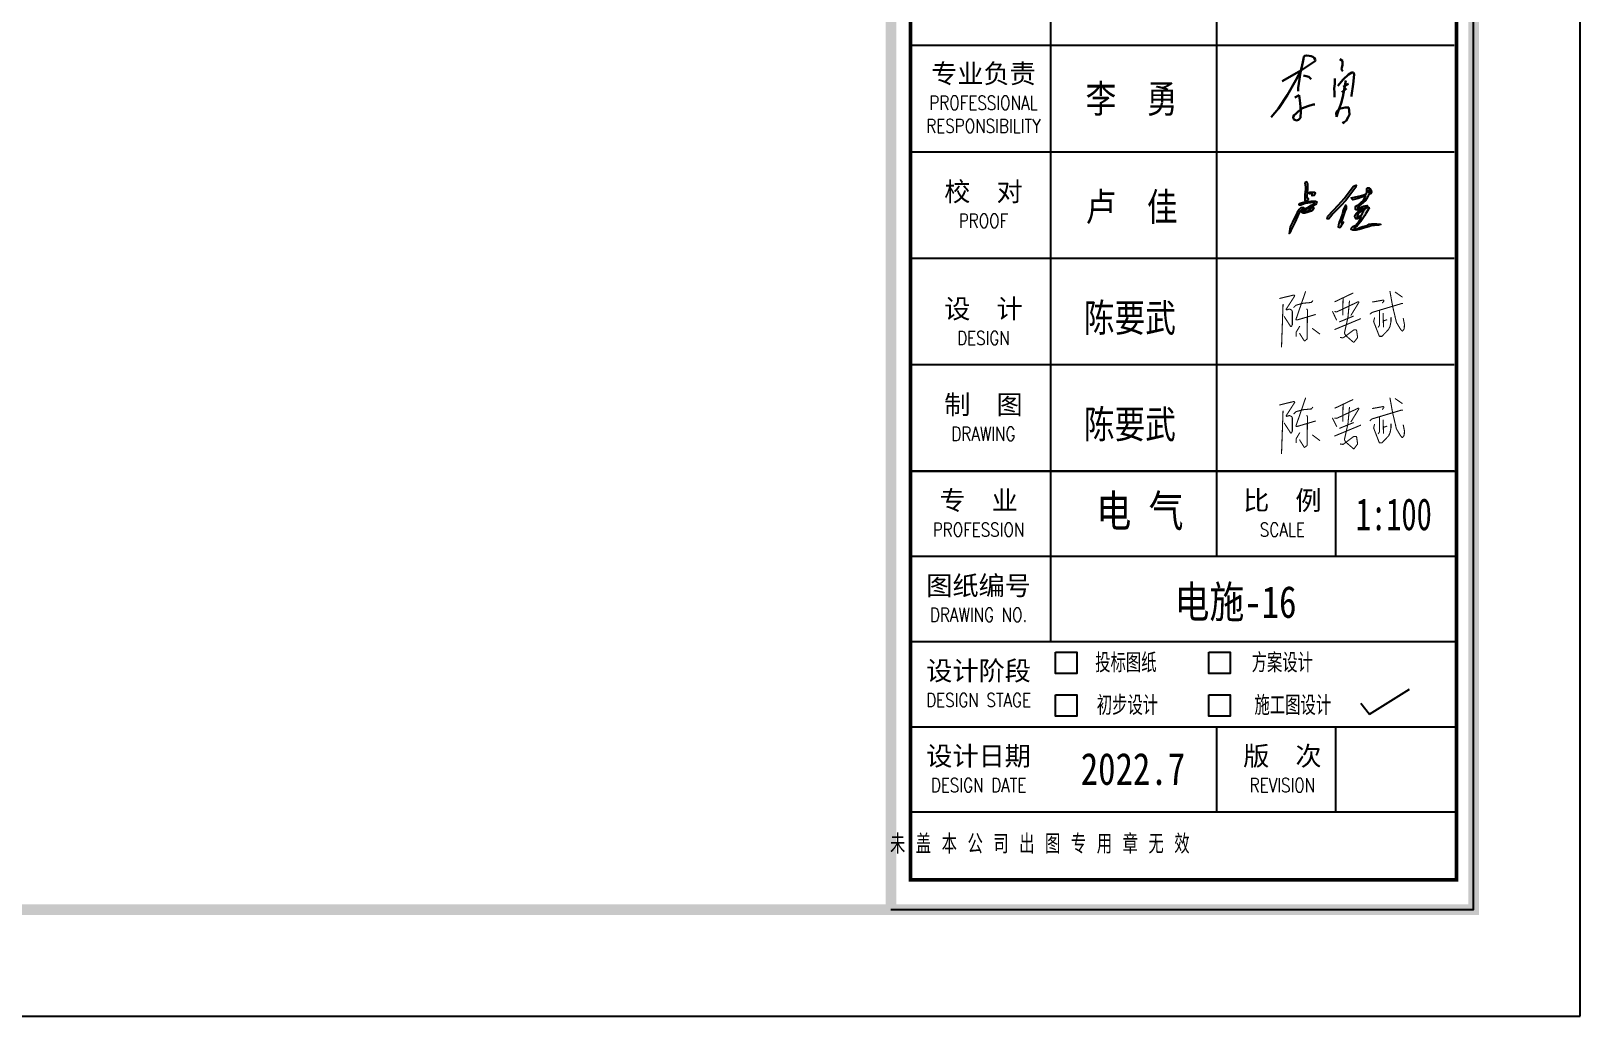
# Model space of a CAD drawing. Extents: x 815029915 to 815825525, y 579155098 to 579748855.
# Drawn here: x 815684792 to 815699339, y 579529537 to 579538788 of the extents above; entities that cross this region are included whole.
import ezdxf
from ezdxf.enums import TextEntityAlignment as Align

# ---------------------------------------------------------------- set-up
doc = ezdxf.new("R2010")
doc.units = 0
doc.header["$LTSCALE"] = 100
doc.header["$MEASUREMENT"] = 0
for name, color, linetype in [('PUB_TITLE', 4, 'Continuous'), ('TK', 7, 'Continuous'), ('TK-TEXT', 4, 'Continuous'), ('ZG-图号', 2, 'Continuous'), ('ZG-图框层', 4, 'Continuous'), ('zm', 1, 'Continuous')]:
    doc.layers.add(name, color=color, linetype=linetype)
doc.layers.add('平面看线', color=175, linetype='Continuous', lineweight=9)
doc.styles.add('-宋体', font='', dxfattribs={"width": 0.8})
doc.styles.add('CCIAD-图框(可变字)', font='', dxfattribs={"width": 0.7})
doc.styles.add('CCIAD-图框(标题项)', font='')
doc.styles.add('基本字体', font='simplex.shx', dxfattribs={"height": 180, "bigfont": 'hztxt.shx'})
doc.styles.get('-宋体').set_extended_font_data('SimSun')
doc.styles.get('CCIAD-图框(可变字)').set_extended_font_data('SimHei')
doc.styles.get('CCIAD-图框(标题项)').set_extended_font_data('SimHei')

# ---------------------------------------------------------------- blocks, each defined once
blk = doc.blocks.new('CCIAD-TK-A0-图签')
at = {"layer": 'TK'}
for p, q in [((1139.27, 121.63), (1139.27, 51.63)), ((1154.86, 121.63), (1154.86, 51.63)), ((1126.12, 91.63), (1177.19, 91.63)), ((1126.12, 91.63), (1177.19, 91.63)), ((1126.12, 81.63), (1177.19, 81.63)), ((1126.12, 81.63), (1177.19, 81.63)), ((1126.12, 71.63), (1177.19, 71.63)), ((1126.12, 71.63), (1177.19, 71.63)), ((1126.12, 61.63), (1177.19, 61.63)), ((1126.12, 61.63), (1177.19, 61.63)), ((1177.19, 51.63), (1126.12, 51.63)), ((1126.12, 51.63), (1177.19, 51.63)), ((1126.12, 51.63), (1177.19, 51.63)), ((1126.32, 51.63), (1177.39, 51.63)), ((1128.32, 51.63), (1177.39, 51.63)), ((1139.27, 51.63), (1139.27, 35.63)), ((1154.86, 51.63), (1154.86, 43.63)), ((1166.05, 51.63), (1166.05, 43.63)), ((1126.32, 43.63), (1177.39, 43.63)), ((1128.32, 43.63), (1177.39, 43.63)), ((1126.32, 35.63), (1177.39, 35.63)), ((1128.32, 35.63), (1177.39, 35.63)), ((1128.32, 35.63), (1177.39, 35.63)), ((1128.32, 35.63), (1177.39, 35.63)), ((1128.32, 35.63), (1177.39, 35.63)), ((1126.32, 27.63), (1177.39, 27.63)), ((1128.32, 27.63), (1177.39, 27.63)), ((1154.86, 27.63), (1154.86, 19.63)), ((1166.05, 27.63), (1166.05, 19.63)), ((1126.32, 19.63), (1177.39, 19.63)), ((1128.32, 19.63), (1168.32, 19.63))]:
    blk.add_line(p, q, dxfattribs=at)
at = {"layer": 'TK', "const_width": 1}
blk.add_lwpolyline([(1124.29, 10.46), (1124.29, 831)], dxfattribs=at)
at = {"layer": 'TK'}
blk.add_lwpolyline([(1124.29, 10.46), (1179, 10.46), (1179, 831)], dxfattribs=at)
at = {"layer": 'TK', "const_width": 0.347}
blk.add_lwpolyline([(1126.12, 185.4), (1177.39, 185.4), (1177.39, 13.25), (1126.12, 13.25)], close=True, dxfattribs=at)
at = {"layer": 'TK'}
for points in [[(1139.74, 34.63), (1141.74, 34.63), (1141.74, 32.63), (1139.74, 32.63)], [(1154.15, 34.63), (1156.15, 34.63), (1156.15, 32.63), (1154.15, 32.63)], [(1139.74, 30.63), (1141.74, 30.63), (1141.74, 28.63), (1139.74, 28.63)], [(1154.15, 30.63), (1156.15, 30.63), (1156.15, 28.63), (1154.15, 28.63)]]:
    blk.add_lwpolyline(points, close=True, dxfattribs=at)
at = {"layer": 'TK', "style": '基本字体', "width": 0.8}
for s, p in [('投标图纸', (1146.35, 33.63)), ('方案设计  ', (1162.03, 33.63)), ('初步设计', (1146.5, 29.63)), ('施工图设计', (1162.03, 29.63))]:
    blk.add_text(s, height=1.8, dxfattribs=at).set_placement(p, align=Align.MIDDLE_CENTER)
blk.add_text('未 盖 本 公 司 出 图 专 用 章 无 效', height=1.8, dxfattribs=at).set_placement((1152.34, 16.61), align=Align.MIDDLE_RIGHT)
at = {"layer": 'TK', "char_height": 1.8, "attachment_point": 5, "style": '基本字体'}
for s, insert, width in [('{\\fSimHei|b0|i0|c134|p49;专业负责\\H1.615x;\\W0.8;\\P\\Fsimplex,hztxt|c134;\\H0.4472x;PROFESSIONAL RESPONSIBILITY}', (1132.98, 86.63), 11.6), ('{\\fSimHei|b0|i0|c134|p49;校  对\\H1.167x;\\P\\Fsimplex,hztxt|c134;\\H0.6189x;\\W0.8;PROOF }', (1132.98, 76.63), 11.6), ('{\\fSimHei|b0|i0|c134|p49;设  计\\H1.167x;\\P\\Fsimplex,hztxt|c134;\\H0.6189x;\\W0.8;DESIGN }', (1132.98, 65.63), 11.6), ('{\\fSimHei|b0|i0|c134|p49;制  图\\H1.167x;\\P\\Fsimplex,hztxt|c134;\\H0.6189x;\\W0.8;DRAWING\\H1.3846x; }', (1132.98, 56.63), 11.6), ('{\\fSimHei|b0|i0|c134|p49;专  业\\P\\Fsimplex,hztxt|c134;\\H0.7222x;\\W0.8;PROFESSION\\H1.3847x;  }', (1132.52, 47.63), 11.6), ('{\\fSimHei|b0|i0|c134|p49;比  例\\P\\Fsimplex,hztxt|c134;\\H0.7222x;\\W0.8;SCALE }', (1161.05, 47.63), 10), ('{\\fSimHei|b0|i0|c134|p49;图纸编号 \\W0.8;\\P\\Fsimplex,hztxt|c134;\\H0.7222x;DRAWING NO.\\H1.3847x; }', (1132.52, 39.63), 11.6), ('{\\fSimHei|b0|i0|c134|p49;设计阶段\\W0.8;\\P\\Fsimplex,hztxt|c134;\\H0.7222x;DESIGN STAGE}', (1132.52, 31.63), 11.6), ('{\\fSimHei|b0|i0|c134|p49;设计日期\\fKaiTi_GB2312|b0|i0|c134|p49;\\H1.167x;\\W0.8;\\P\\Fsimplex,hztxt|c134;\\H0.619x;DESIGN DATE }', (1132.52, 23.63), 11.6), ('{\\fSimHei|b0|i0|c134|p49;版  次\\Fsimplex,hztxt|c134;\\H0.7222x;\\W0.8;REVISION}', (1161.05, 23.63), 10)]:
    blk.add_mtext(s, dxfattribs=dict(at, insert=insert, width=width))
blk = doc.blocks.new('李勇')
at = {"color": 7, "lineweight": 30}
for p, q in [((8843, 21821), (8825, 21818)), ((8865, 21819), (8843, 21821)), ((8612, 21581), (8793, 21684)), ((8741, 21589), (8791, 21683)), ((8807, 21758), (8786, 21661)), ((8793, 21684), (8925, 21772)), ((8813, 21791), (8807, 21758)), ((8816, 21811), (8813, 21791)), ((8825, 21818), (8816, 21811)), ((8885, 21817), (8865, 21819)), ((8900, 21808), (8885, 21817)), ((8913, 21799), (8900, 21808)), ((8923, 21784), (8913, 21799)), ((8925, 21772), (8923, 21784)), ((9153, 21787), (9178, 21772)), ((9173, 21710), (9169, 21690)), ((9169, 21690), (9183, 21676)), ((9180, 21730), (9173, 21710)), ((9178, 21772), (9178, 21758)), ((9178, 21758), (9180, 21730)), ((8664, 21451), (8741, 21589)), ((8775, 21599), (8763, 21517)), ((8786, 21661), (8775, 21599)), ((8813, 21633), (8863, 21620)), ((8863, 21620), (8886, 21601)), ((9106, 21557), (9100, 21511)), ((9109, 21606), (9106, 21557)), ((9136, 21536), (9186, 21596)), ((9210, 21586), (9183, 21433)), ((9186, 21596), (9237, 21643)), ((9186, 21529), (9235, 21556)), ((9237, 21643), (9268, 21661)), ((9281, 21553), (9265, 21446)), ((9268, 21661), (9282, 21661)), ((9288, 21642), (9281, 21553)), ((9282, 21661), (9288, 21642)), ((8579, 21323), (8664, 21451)), ((8731, 21428), (8773, 21448)), ((8763, 21517), (8763, 21493)), ((8763, 21493), (8763, 21487)), ((8773, 21448), (8781, 21373)), ((9100, 21511), (9103, 21474)), ((9103, 21474), (9104, 21438)), ((9104, 21438), (9104, 21430)), ((9183, 21433), (9167, 21375)), ((9173, 21478), (9218, 21511)), ((9265, 21446), (9264, 21436)), ((8510, 21243), (8579, 21323)), ((8716, 21247), (8725, 21261)), ((8718, 21225), (8716, 21247)), ((8725, 21261), (8743, 21278)), ((8743, 21278), (8763, 21295)), ((8763, 21295), (8803, 21326)), ((8781, 21373), (8789, 21299)), ((8789, 21299), (8786, 21235)), ((8803, 21326), (8854, 21346)), ((8854, 21346), (8905, 21363)), ((8905, 21363), (8921, 21363)), ((9121, 21286), (9147, 21320)), ((9124, 21245), (9121, 21286)), ((9135, 21288), (9124, 21245)), ((9167, 21375), (9135, 21288)), ((9147, 21320), (9206, 21334)), ((9206, 21334), (9239, 21332)), ((9234, 21242), (9214, 21207)), ((9244, 21267), (9234, 21242)), ((9239, 21332), (9244, 21267)), ((8731, 21217), (8718, 21225)), ((8746, 21211), (8731, 21217)), ((8765, 21219), (8746, 21211)), ((8786, 21235), (8765, 21219)), ((9196, 21195), (9181, 21186)), ((9214, 21207), (9196, 21195))]:
    blk.add_line(p, q, dxfattribs=at)
blk = doc.blocks.new('gadad23a')
at = {"layer": '平面看线', "const_width": 100}
for points in [[(131775, 116553), (130868, 113925, 0.557185), (130922, 113859), (131024, 113872), (132727, 114378)], [(139687, 116566), (139940, 115144), (140298, 113636, 0.0775412), (140304, 113622), (140692, 112978), (140816, 112838, 0.4800019), (140894, 112842), (141024, 113023, 0.1478168), (141034, 113050), (141049, 113447, 0.0599099), (141048, 113459), (140933, 114030)], [(129300, 115871), (130634, 116195, -0.1501237), (130663, 116193), (130711, 116175, -0.4769308), (130735, 116101), (129958, 114882, 0.703116), (130016, 114807), (130242, 114881, -0.1919007), (130279, 114878), (130443, 114800, -0.1668975), (130467, 114777), (130516, 114678, -0.1165205), (130522, 114655), (130522, 113410, -0.1346773), (130515, 113384), (130441, 113260, -0.556571), (130356, 113258), (129742, 114206)], [(130637, 115013), (130859, 115235, -0.129081), (130881, 115248), (131523, 115427), (132286, 115499, 0.1942363), (132319, 115516), (132460, 115681)], [(131867, 114919), (131936, 114795, -0.1312243), (131942, 114770), (131913, 112094, -0.229929), (131893, 112055), (131700, 111906, -0.4442535), (131627, 111919), (131191, 112623)], [(134479, 114648), (134686, 114623, 0.1412884), (134714, 114627), (136699, 115567, -0.745112), (136763, 115496), (136015, 114271)], [(137796, 114387), (137992, 114555, -0.1045325), (138010, 114565), (140768, 115393, -0.0730404), (140783, 115395), (140909, 115395)], [(138021, 115539), (139052, 115724, -0.4671351), (139111, 115675), (139111, 115641, -0.1600729), (139101, 115611), (138969, 115432)], [(135747, 114110), (135417, 112637, 0.1771644), (135421, 112603), (135517, 112420, 0.0932578), (135528, 112406), (136253, 111773, 0.4326837), (136325, 111780), (136642, 112193, 0.2022758), (136652, 112231), (136559, 112877, 0.3728163), (136509, 112920), (136309, 112920, 0.1620353), (136279, 112910), (135311, 112185, -0.1990793), (135274, 112176), (134997, 112216)], [(138254, 114091), (138160, 113731, 0.1568592), (138162, 113700), (138682, 112354, 0.3099536), (138729, 112322), (138920, 112322, 0.2045327), (138956, 112337), (139554, 112962, 0.0790878), (139563, 112975), (139695, 113250, 0.0646602), (139699, 113262), (139787, 113719, 0.0485105), (139788, 113729), (139786, 114121)], [(138698, 114771), (138706, 113365, -0.1495875), (138697, 113337), (138577, 113157)], [(131225, 113282), (130897, 112730, 0.1348415), (130890, 112705), (130890, 112304)]]:
    blk.add_lwpolyline(points, format="xyb", dxfattribs=at)
for points in [[(134496, 115562), (136247, 116397)], [(140164, 116488), (140870, 115997)], [(129652, 115349), (129508, 111282)], [(135290, 115941), (135254, 114307)], [(135890, 115676), (135747, 114110)], [(134283, 114674), (134692, 113831)], [(134480, 112953), (136969, 113988)], [(134932, 113672), (136284, 114227)], [(139055, 114503), (139079, 113173)], [(139069, 113773), (139433, 113888)], [(132390, 113071), (133122, 112524)]]:
    blk.add_lwpolyline(points, dxfattribs=at)
blk = doc.blocks.new('ll')
at = {"layer": 'ZG-图框层'}
blk.add_lwpolyline([(815136770, 579524220), (815255670, 579524220), (815255670, 579608320), (815136770, 579608320)], close=True, dxfattribs=at)

msp = doc.modelspace()

# ---------------------------------------------------------------- hatches: boundary and pattern name
h = msp.add_hatch(color=256)
h.paths.add_polyline_path([(815696850.2, 579537266.8), (815696842.4, 579537275.2), (815696803, 579537278.4), (815696797.5, 579537267.1), (815696798.8, 579537257.7), (815696808.1, 579537259), (815696826.3, 579537261.3), (815696824.3, 579537248.3), (815696824.3, 579537240.3), (815696841.5, 579537242.5), (815696847, 579537253.8)])
h.paths.add_polyline_path([(815696790.2, 579537211.5), (815696775.4, 579537218.1), (815696775.4, 579537237), (815696783.6, 579537304.6), (815696783.6, 579537351.5), (815696772.1, 579537372.9), (815696754.8, 579537363), (815696761.4, 579537322.7), (815696761.4, 579537302.1), (815696755.6, 579537250.2), (815696755.6, 579537232.1), (815696755.6, 579537211.5), (815696755.6, 579537195.1), (815696781.2, 579537200)])
h.paths.add_polyline_path([(815696867.3, 579537182.7), (815696854.4, 579537190.5), (815696839.8, 579537190.5), (815696810.8, 579537190.5), (815696768.8, 579537185.3), (815696732.5, 579537177.5), (815696706.1, 579537167.7), (815696699.8, 579537158.9), (815696707.6, 579537151.1), (815696717.5, 579537151.1), (815696732.5, 579537157.9), (815696756.4, 579537168.2), (815696783.8, 579537170.8), (815696833.1, 579537177), (815696845, 579537173.4), (815696835.2, 579537162), (815696817, 579537153.2), (815696781.8, 579537130.4), (815696756.9, 579537122.1), (815696731.5, 579537106), (815696718.5, 579537093.1), (815696725.3, 579537084.3), (815696739.8, 579537078.1), (815696754.8, 579537078.1), (815696777.8, 579537082.7), (815696795.3, 579537089.5), (815696813.9, 579537096.7), (815696827.4, 579537106.6), (815696836.2, 579537119.5), (815696838.3, 579537127.8), (815696830.3, 579537139), (815696823.8, 579537133), (815696815.1, 579537125), (815696810.8, 579537119.5), (815696801.5, 579537107.6), (815696784.4, 579537099.3), (815696767.3, 579537095.7), (815696747, 579537095.7), (815696740.3, 579537095.7), (815696744.4, 579537101.4), (815696767.3, 579537110.7), (815696786.4, 579537121.6), (815696802.5, 579537131.4), (815696824.5, 579537140.5), (815696837.8, 579537148), (815696858.1, 579537159.6), (815696863.2, 579537172.4)])
h.paths.add_polyline_path([(815696746.7, 579537121), (815696746.7, 579537127.9), (815696740.8, 579537126.7), (815696718, 579537127.2), (815696700.3, 579537111.7), (815696683.2, 579537083.7), (815696637.8, 579536991.4), (815696617.2, 579536949.5), (815696609.6, 579536906.1), (815696606.2, 579536886.7), (815696617.9, 579536892), (815696627.8, 579536913.5), (815696642.5, 579536945.2), (815696665.9, 579536995.9), (815696698.6, 579537066.7), (815696713.5, 579537097.6), (815696724.3, 579537108.4)])
h.paths.add_polyline_path([(815697138.1, 579537195.3), (815697234.9, 579537322.1), (815697236.6, 579537338.8), (815697213.2, 579537329.6), (815697180.6, 579537289.6), (815697124.7, 579537215.3), (815697071.3, 579537154.4), (815696969.4, 579537048.5), (815696962.8, 579537024.5), (815696979.5, 579537024.5), (815696994.5, 579537042.7), (815697017.9, 579537071), (815697093.8, 579537146.1)])
h.paths.add_polyline_path([(815697145.2, 579537119.7), (815697145.2, 579537141.2), (815697138, 579537153.2), (815697130.2, 579537138), (815697115, 579537107.1), (815697108.7, 579537073.1), (815697093, 579537030.6), (815697078.6, 579536991.9), (815697072, 579536968.3), (815697066.3, 579536948), (815697086.1, 579536942.1), (815697097.1, 579536952.6), (815697106.1, 579536972.5), (815697117.1, 579536991.4), (815697099.8, 579536982.5), (815697097.7, 579536993.5), (815697111.3, 579537027), (815697134.9, 579537091.4)])
h.paths.add_polyline_path([(815697381.1, 579537275.3), (815697379, 579537292.2), (815697370.5, 579537303.2), (815697354.7, 579537313.7), (815697343.7, 579537313.7), (815697336.3, 579537308.5), (815697336.3, 579537290), (815697336.3, 579537270.6), (815697329.5, 579537259), (815697308.7, 579537247.9), (815697276.3, 579537240.1), (815697233.6, 579537229.7), (815697204.2, 579537224.7), (815697188.7, 579537222), (815697199.3, 579537209.3), (815697204.5, 579537203), (815697256.9, 579537216.2), (815697324, 579537240), (815697324, 579537233.1), (815697305, 579537197.7), (815697253.7, 579537153.3), (815697245.8, 579537148), (815697230.4, 579537140.1), (815697230.4, 579537132.2), (815697230.4, 579537111.9), (815697236.8, 579537107.2), (815697259, 579537109.3), (815697278, 579537116.7), (815697302.9, 579537122.5), (815697288.6, 579537112.4), (815697273.8, 579537106.6), (815697256.3, 579537093.4), (815697238.9, 579537077.1), (815697226.7, 579537060.1), (815697223.5, 579537046.8), (815697228.3, 579537034.8), (815697232.5, 579537024.2), (815697250.5, 579537024.2), (815697263.2, 579537029), (815697282.2, 579537040.1), (815697273.8, 579537020), (815697263.7, 579537001.1), (815697246.3, 579536979.9), (815697234.1, 579536965.1), (815697206.1, 579536950.8), (815697192.9, 579536940.8), (815697190.3, 579536922.8), (815697204, 579536915.9), (815697237.3, 579536915.9), (815697264.3, 579536922.8), (815697286, 579536931.4), (815697313.4, 579536938.1), (815697340, 579536944.6), (815697363.1, 579536952.4), (815697378.4, 579536957.5), (815697410.2, 579536960.8), (815697435.5, 579536963.5), (815697447.7, 579536963.5), (815697469.4, 579536969.8), (815697465.7, 579536972.5), (815697429.2, 579536977.7), (815697384.8, 579536977.7), (815697357.8, 579536972.5), (815697346.7, 579536965.1), (815697326.1, 579536957.1), (815697300.2, 579536953.4), (815697269.6, 579536941.8), (815697243.1, 579536930.7), (815697216.9, 579536927.6), (815697216.9, 579536936.7), (815697231, 579536946.6), (815697247.4, 579536958.1), (815697260, 579536973), (815697281.2, 579536997.8), (815697300.2, 579537028.2), (815697317.3, 579537055.5), (815697328, 579537072.6), (815697349.5, 579537106.9), (815697355.8, 579537118.4), (815697359.5, 579537127.4), (815697348.9, 579537133.7), (815697332.1, 579537126.8), (815697312.8, 579537108.2), (815697301.8, 579537088.7), (815697291.6, 579537070.6), (815697284.7, 579537058.5), (815697263.1, 579537044.3), (815697246.8, 579537040.1), (815697246.8, 579537048.5), (815697252.1, 579537065.3), (815697269.4, 579537082.7), (815697285.2, 579537098.4), (815697300.5, 579537109), (815697309.2, 579537120.6), (815697326.3, 579537132.3), (815697339.4, 579537141.2), (815697339.4, 579537150.6), (815697322.1, 579537147.5), (815697304.2, 579537144.3), (815697283.4, 579537133.3), (815697265.8, 579537128.6), (815697252.1, 579537124.9), (815697252.1, 579537128), (815697264.3, 579537146), (815697284.1, 579537162), (815697302.1, 579537176.4), (815697324.7, 579537194.6), (815697333.5, 579537211.2), (815697345.8, 579537234.3), (815697354.7, 579537251.1), (815697372.6, 579537258.5)])
h.paths.add_polyline_path([(815697354.2, 579537271.2), (815697348.9, 579537276.2), (815697353.9, 579537295.4), (815697361.8, 579537293), (815697366.4, 579537286.4)], flags=16)

# ---------------------------------------------------------------- linework, layer by layer
for points in [[(815696754.8, 579537363), (815696761.4, 579537322.7), (815696761.4, 579537302.1), (815696755.6, 579537250.2), (815696755.6, 579537232.1), (815696755.6, 579537211.5), (815696755.6, 579537195.1), (815696781.2, 579537200), (815696790.2, 579537211.5), (815696775.4, 579537218.1), (815696775.4, 579537237), (815696783.6, 579537304.6), (815696783.6, 579537351.5), (815696772.1, 579537372.9)], [(815696803, 579537278.4), (815696842.4, 579537275.2), (815696850.2, 579537266.8), (815696847, 579537253.8), (815696841.5, 579537242.5), (815696824.3, 579537240.3), (815696824.3, 579537248.3), (815696826.3, 579537261.3), (815696808.1, 579537259), (815696798.8, 579537257.7), (815696797.5, 579537267.1)], [(815697234.9, 579537322.1), (815697138.1, 579537195.3), (815697093.8, 579537146.1), (815697017.9, 579537071), (815696994.5, 579537042.7), (815696979.5, 579537024.5), (815696962.8, 579537024.5), (815696969.4, 579537048.5), (815697071.3, 579537154.4), (815697124.7, 579537215.3), (815697180.6, 579537289.6), (815697213.2, 579537329.6), (815697236.6, 579537338.8)], [(815697204.2, 579537224.7), (815697233.6, 579537229.7), (815697276.3, 579537240.1), (815697308.7, 579537247.9), (815697329.5, 579537259), (815697336.3, 579537270.6), (815697336.3, 579537290), (815697336.3, 579537308.5), (815697343.7, 579537313.7), (815697354.7, 579537313.7), (815697370.5, 579537303.2), (815697379, 579537292.2), (815697381.1, 579537275.3), (815697372.6, 579537258.5), (815697354.7, 579537251.1), (815697345.8, 579537234.3), (815697333.5, 579537211.2), (815697324.7, 579537194.6), (815697302.1, 579537176.4), (815697284.1, 579537162), (815697264.3, 579537146), (815697252.1, 579537128), (815697252.1, 579537124.9), (815697265.8, 579537128.6), (815697283.4, 579537133.3), (815697304.2, 579537144.3), (815697322.1, 579537147.5), (815697339.4, 579537150.6), (815697339.4, 579537141.2), (815697326.3, 579537132.3), (815697309.2, 579537120.6), (815697300.5, 579537109), (815697285.2, 579537098.4), (815697269.4, 579537082.7), (815697252.1, 579537065.3), (815697246.8, 579537048.5), (815697246.8, 579537040.1), (815697263.1, 579537044.3), (815697284.7, 579537058.5), (815697291.6, 579537070.6), (815697301.8, 579537088.7), (815697312.8, 579537108.2), (815697332.1, 579537126.8), (815697348.9, 579537133.7), (815697359.5, 579537127.4), (815697355.8, 579537118.4), (815697349.5, 579537106.9), (815697328, 579537072.6), (815697317.3, 579537055.5), (815697300.2, 579537028.2), (815697281.2, 579536997.8), (815697260, 579536973), (815697247.4, 579536958.1), (815697231, 579536946.6), (815697216.9, 579536936.7), (815697216.9, 579536927.6), (815697243.1, 579536930.7), (815697269.6, 579536941.8), (815697300.2, 579536953.4), (815697326.1, 579536957.1), (815697346.7, 579536965.1), (815697357.8, 579536972.5), (815697384.8, 579536977.7), (815697429.2, 579536977.7), (815697465.7, 579536972.5), (815697469.4, 579536969.8), (815697447.7, 579536963.5), (815697435.5, 579536963.5), (815697410.2, 579536960.8), (815697378.4, 579536957.5), (815697363.1, 579536952.4), (815697340, 579536944.6), (815697313.4, 579536938.1), (815697286, 579536931.4), (815697264.3, 579536922.8), (815697237.3, 579536915.9), (815697204, 579536915.9), (815697190.3, 579536922.8), (815697192.9, 579536940.8), (815697206.1, 579536950.8), (815697234.1, 579536965.1), (815697246.3, 579536979.9), (815697263.7, 579537001.1), (815697273.8, 579537020), (815697282.2, 579537040.1), (815697263.2, 579537029), (815697250.5, 579537024.2), (815697232.5, 579537024.2), (815697228.3, 579537034.8), (815697223.5, 579537046.8), (815697226.7, 579537060.1), (815697238.9, 579537077.1), (815697256.3, 579537093.4), (815697273.8, 579537106.6), (815697288.6, 579537112.4), (815697302.9, 579537122.5), (815697278, 579537116.7), (815697259, 579537109.3), (815697236.8, 579537107.2), (815697230.4, 579537111.9), (815697230.4, 579537132.2), (815697230.4, 579537140.1), (815697245.8, 579537148), (815697253.7, 579537153.3), (815697305, 579537197.7), (815697324, 579537233.1), (815697324, 579537240), (815697256.9, 579537216.2), (815697204.5, 579537203), (815697199.3, 579537209.3), (815697188.7, 579537222)], [(815697353.9, 579537295.4), (815697348.9, 579537276.2), (815697354.2, 579537271.2), (815697366.4, 579537286.4), (815697361.8, 579537293)], [(815696706.1, 579537167.7), (815696732.5, 579537177.5), (815696768.8, 579537185.3), (815696810.8, 579537190.5), (815696839.8, 579537190.5), (815696854.4, 579537190.5), (815696867.3, 579537182.7), (815696863.2, 579537172.4), (815696858.1, 579537159.6), (815696837.8, 579537148), (815696824.5, 579537140.5), (815696802.5, 579537131.4), (815696786.4, 579537121.6), (815696767.3, 579537110.7), (815696744.4, 579537101.4), (815696740.3, 579537095.7), (815696747, 579537095.7), (815696767.3, 579537095.7), (815696784.4, 579537099.3), (815696801.5, 579537107.6), (815696810.8, 579537119.5), (815696815.1, 579537125), (815696823.8, 579537133), (815696830.3, 579537139), (815696838.3, 579537127.8), (815696836.2, 579537119.5), (815696827.4, 579537106.6), (815696813.9, 579537096.7), (815696795.3, 579537089.5), (815696777.8, 579537082.7), (815696754.8, 579537078.1), (815696739.8, 579537078.1), (815696725.3, 579537084.3), (815696718.5, 579537093.1), (815696731.5, 579537106), (815696756.9, 579537122.1), (815696781.8, 579537130.4), (815696817, 579537153.2), (815696835.2, 579537162), (815696845, 579537173.4), (815696833.1, 579537177), (815696783.8, 579537170.8), (815696756.4, 579537168.2), (815696732.5, 579537157.9), (815696717.5, 579537151.1), (815696707.6, 579537151.1), (815696699.8, 579537158.9)], [(815697130.2, 579537138), (815697115, 579537107.1), (815697108.7, 579537073.1), (815697093, 579537030.6), (815697078.6, 579536991.9), (815697072, 579536968.3), (815697066.3, 579536948), (815697086.1, 579536942.1), (815697097.1, 579536952.6), (815697106.1, 579536972.5), (815697117.1, 579536991.4), (815697099.8, 579536982.5), (815697097.7, 579536993.5), (815697111.3, 579537027), (815697134.9, 579537091.4), (815697145.2, 579537119.7), (815697145.2, 579537141.2), (815697138, 579537153.2)], [(815696740.8, 579537126.7), (815696718, 579537127.2), (815696700.3, 579537111.7), (815696683.2, 579537083.7), (815696637.8, 579536991.4), (815696617.2, 579536949.5), (815696609.6, 579536906.1), (815696606.2, 579536886.7), (815696617.9, 579536892), (815696627.8, 579536913.5), (815696642.5, 579536945.2), (815696665.9, 579536995.9), (815696698.6, 579537066.7), (815696713.5, 579537097.6), (815696724.3, 579537108.4), (815696746.7, 579537121), (815696746.7, 579537127.9)]]:
    msp.add_lwpolyline(points, close=True)
at = {"layer": 'ZG-图框层'}
msp.add_lwpolyline([(815580438.8, 579529537.2), (815699338.8, 579529537.2), (815699338.8, 579613637.2), (815580438.8, 579613637.2)], close=True, dxfattribs=at)
at = {"layer": 'ZG-图框层', "const_width": 100}
msp.add_lwpolyline([(815582938.8, 579530537.2), (815698338.8, 579530537.2), (815698338.8, 579612637.2), (815582938.8, 579612637.2)], close=True, dxfattribs=at)
at = {"layer": 'zm'}
for p, q in [((815697362.1, 579532371.9), (815697736.6, 579532606.8)), ((815697281.3, 579532474.7), (815697362.1, 579532371.9))]:
    msp.add_line(p, q, dxfattribs=at)

# ---------------------------------------------------------------- block references
msp.add_blockref('李勇', (815687928.8, 579516736))
at = {"xscale": 0.1, "yscale": 0.1, "zscale": 0.1}
for p in [(815683584.9, 579524688.3), (815683584.9, 579523688.3)]:
    msp.add_blockref('gadad23a', p, dxfattribs=at)
at = {"layer": 'TK', "xscale": 100, "yscale": 100, "zscale": 100}
msp.add_blockref('CCIAD-TK-A0-图签', (815580438.8, 579529491.6), dxfattribs=at)
at = {"layer": 'zm', "color": 1}
msp.add_blockref('ll', (443668.7, 5317.3), dxfattribs=at)

# ---------------------------------------------------------------- texts
at = {"layer": 'PUB_TITLE', "style": 'CCIAD-图框(标题项)', "width": 0.8}
for s, p in [('李  勇', (815694696, 579538019.5)), ('卢  佳', (815694696, 579537004.3)), ('陈要武', (815694679.6, 579535962.1)), ('陈要武', (815694679.6, 579534962.1))]:
    msp.add_text(s, height=264, dxfattribs=at).set_placement(p)
at = {"layer": 'TK-TEXT', "style": 'CCIAD-图框(可变字)', "width": 0.7}
msp.add_attdef('1:100', text='比例', height=300, dxfattribs=at).set_placement((815697590.1, 579534009.8), align=Align.BOTTOM_CENTER)
at = {"layer": 'ZG-图号', "style": '-宋体', "width": 0.8}
for s, p in [('电 气', (815695206.2, 579534286.8)), ('电施-16', (815696103.8, 579533432.1)), ('2022.7', (815695140.3, 579531855.9))]:
    msp.add_text(s, height=300, dxfattribs=at).set_placement(p, align=Align.MIDDLE)

doc.saveas('drawing.dxf')
